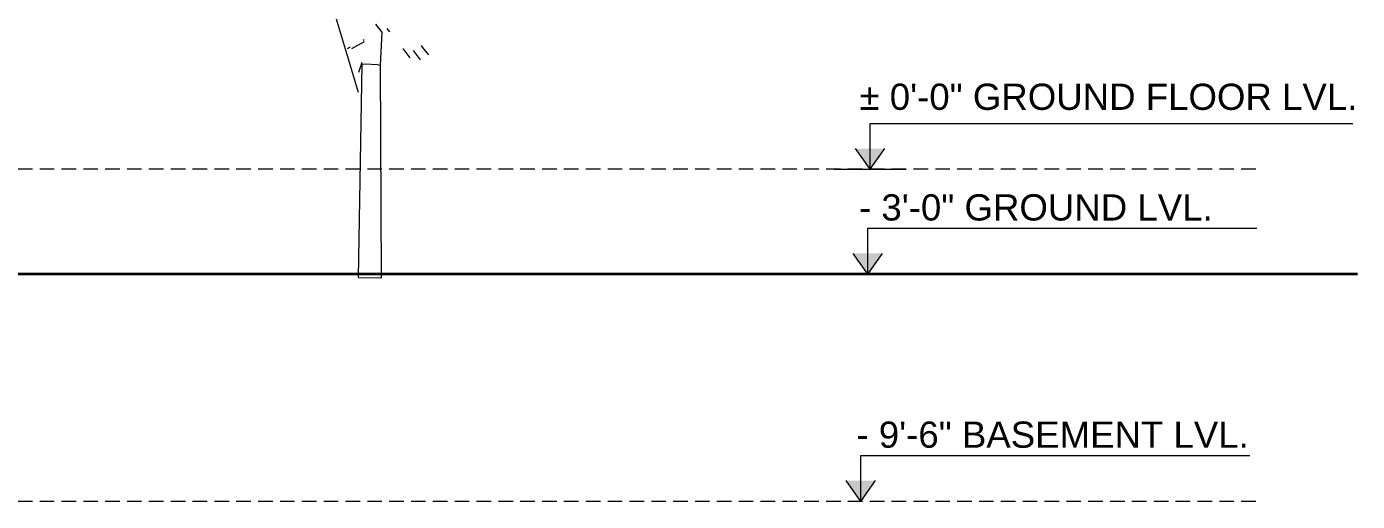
# Model space of a CAD drawing. Header units: inches. Extents: x 10755 to 33653, y -10992 to 10708.
# Drawn here: x 28337.2 to 28794.1, y 1574.5 to 1737.5 of the extents above; entities that cross this region are included whole.
import ezdxf

# ---------------------------------------------------------------- set-up
doc = ezdxf.new("R2010")
doc.units = ezdxf.units.IN
doc.header["$MEASUREMENT"] = 0
doc.linetypes.add('DASHED', pattern=[0.75, 0.5, -0.25])
for name, color, linetype, lineweight in [('hatch', 33, 'Continuous', 5), ('hatch 2', 8, 'Continuous', 13), ('hatch3', 43, 'Continuous', 5), ('title text 1', 113, 'Continuous', 25), ('wall', 1, 'Continuous', 35)]:
    doc.layers.add(name, color=color, linetype=linetype, lineweight=lineweight)
doc.styles.add('Prajwal', font='stylu.ttf', dxfattribs={"height": 9})

# ---------------------------------------------------------------- blocks, each defined once
blk = doc.blocks.new('TREE')
for p, q in [((-153.88, -141.4), (-161.45, -116.25)), ((-145.88, -120.57), (-147.95, -117.89)), ((-152.27, -123.36), (-151.93, -123.18)), ((-146.33, -132.11), (-145.79, -120.52)), ((-143.1, -120.57), (-144, -119.42)), ((-157.62, -126.25), (-156.66, -125.73)), ((-156.17, -126.25), (-151.78, -123.87)), ((-138.27, -126.75), (-138.64, -126.27)), ((-136.19, -129.43), (-138.27, -126.75)), ((-134.67, -127.46), (-135.04, -126.98)), ((-132.6, -130.14), (-134.67, -127.46)), ((-131.87, -125.76), (-132.25, -125.28)), ((-129.8, -128.44), (-131.87, -125.76)), ((-153.84, -204.92), (-152.66, -131.82)), ((-153.82, -134.41), (-152.59, -130.92)), ((-151.45, -131.67), (-152.66, -131.82)), ((-147.54, -131.85), (-151.45, -131.67)), ((-146.33, -132.11), (-147.54, -131.85)), ((-146.04, -204.98), (-146.33, -132.11)), ((-153.84, -204.92), (-146.04, -204.98))]:
    blk.add_line(p, q)

msp = doc.modelspace()

# ---------------------------------------------------------------- hatches: boundary and pattern name
at = {"layer": 'hatch 2', "ltscale": 30}
for points in [[(28621.812, 1695.646), (28631.89, 1695.646), (28626.851, 1688.522)], [(28620.978, 1659.646), (28631.057, 1659.646), (28626.018, 1652.522)], [(28618.588, 1581.646), (28628.667, 1581.646), (28623.627, 1574.522)]]:
    msp.add_hatch(color=256, dxfattribs=at).paths.add_polyline_path(points)

# ---------------------------------------------------------------- linework, layer by layer
for p, q in [((28626.851, 1688.522), (28626.851, 1704.284)), ((28626.851, 1704.284), (28792.549, 1704.284)), ((28626.851, 1688.522), (28621.812, 1695.646)), ((28626.851, 1688.522), (28631.89, 1695.646)), ((28614.534, 1688.522), (28639.168, 1688.522)), ((28626.018, 1652.522), (28626.018, 1668.284)), ((28626.018, 1668.284), (28759.562, 1668.284)), ((28626.018, 1652.522), (28620.978, 1659.646)), ((28626.018, 1652.522), (28631.057, 1659.646)), ((28623.627, 1574.522), (28623.627, 1590.284)), ((28623.627, 1590.284), (28757.172, 1590.284)), ((28623.627, 1574.522), (28618.588, 1581.646)), ((28623.627, 1574.522), (28628.667, 1581.646))]:
    msp.add_line(p, q, dxfattribs=at)
at = {"layer": 'hatch3', "linetype": 'DASHED', "lineweight": 0, "ltscale": 10}
for p, q in [((28759.226, 1688.522), (26762.932, 1688.522)), ((28759.226, 1574.522), (26762.932, 1574.522))]:
    msp.add_line(p, q, dxfattribs=at)
at = {"layer": 'wall', "linetype": 'Continuous', "ltscale": 30}
msp.add_line((28794.122, 1652.522), (26769.279, 1652.522), dxfattribs=at)

# ---------------------------------------------------------------- block references
at = {"layer": 'hatch'}
msp.add_blockref('TREE', (28605.071, 1856.25), dxfattribs=at)

# ---------------------------------------------------------------- texts
at = {"layer": 'title text 1', "char_height": 9, "width": 288.36124, "attachment_point": 3, "style": 'Prajwal'}
for s, insert in [('\\pi-42.13;{\\fArial|b0|i0|c0|p34;%%P 0\'-0" GROUND FLOOR LVL.}', (28794.122, 1717.915)), ('\\pi-42.13;{\\fArial|b0|i0|c0|p34;- 3\'-0" GROUND LVL.}', (28744.45, 1679.93)), ('\\pi-42.13;{\\fArial|b0|i0|c0|p34;- 9\'-6" BASEMENT LVL.}', (28756.847, 1601.93))]:
    msp.add_mtext(s, dxfattribs=dict(at, insert=insert))

doc.saveas('drawing.dxf')
